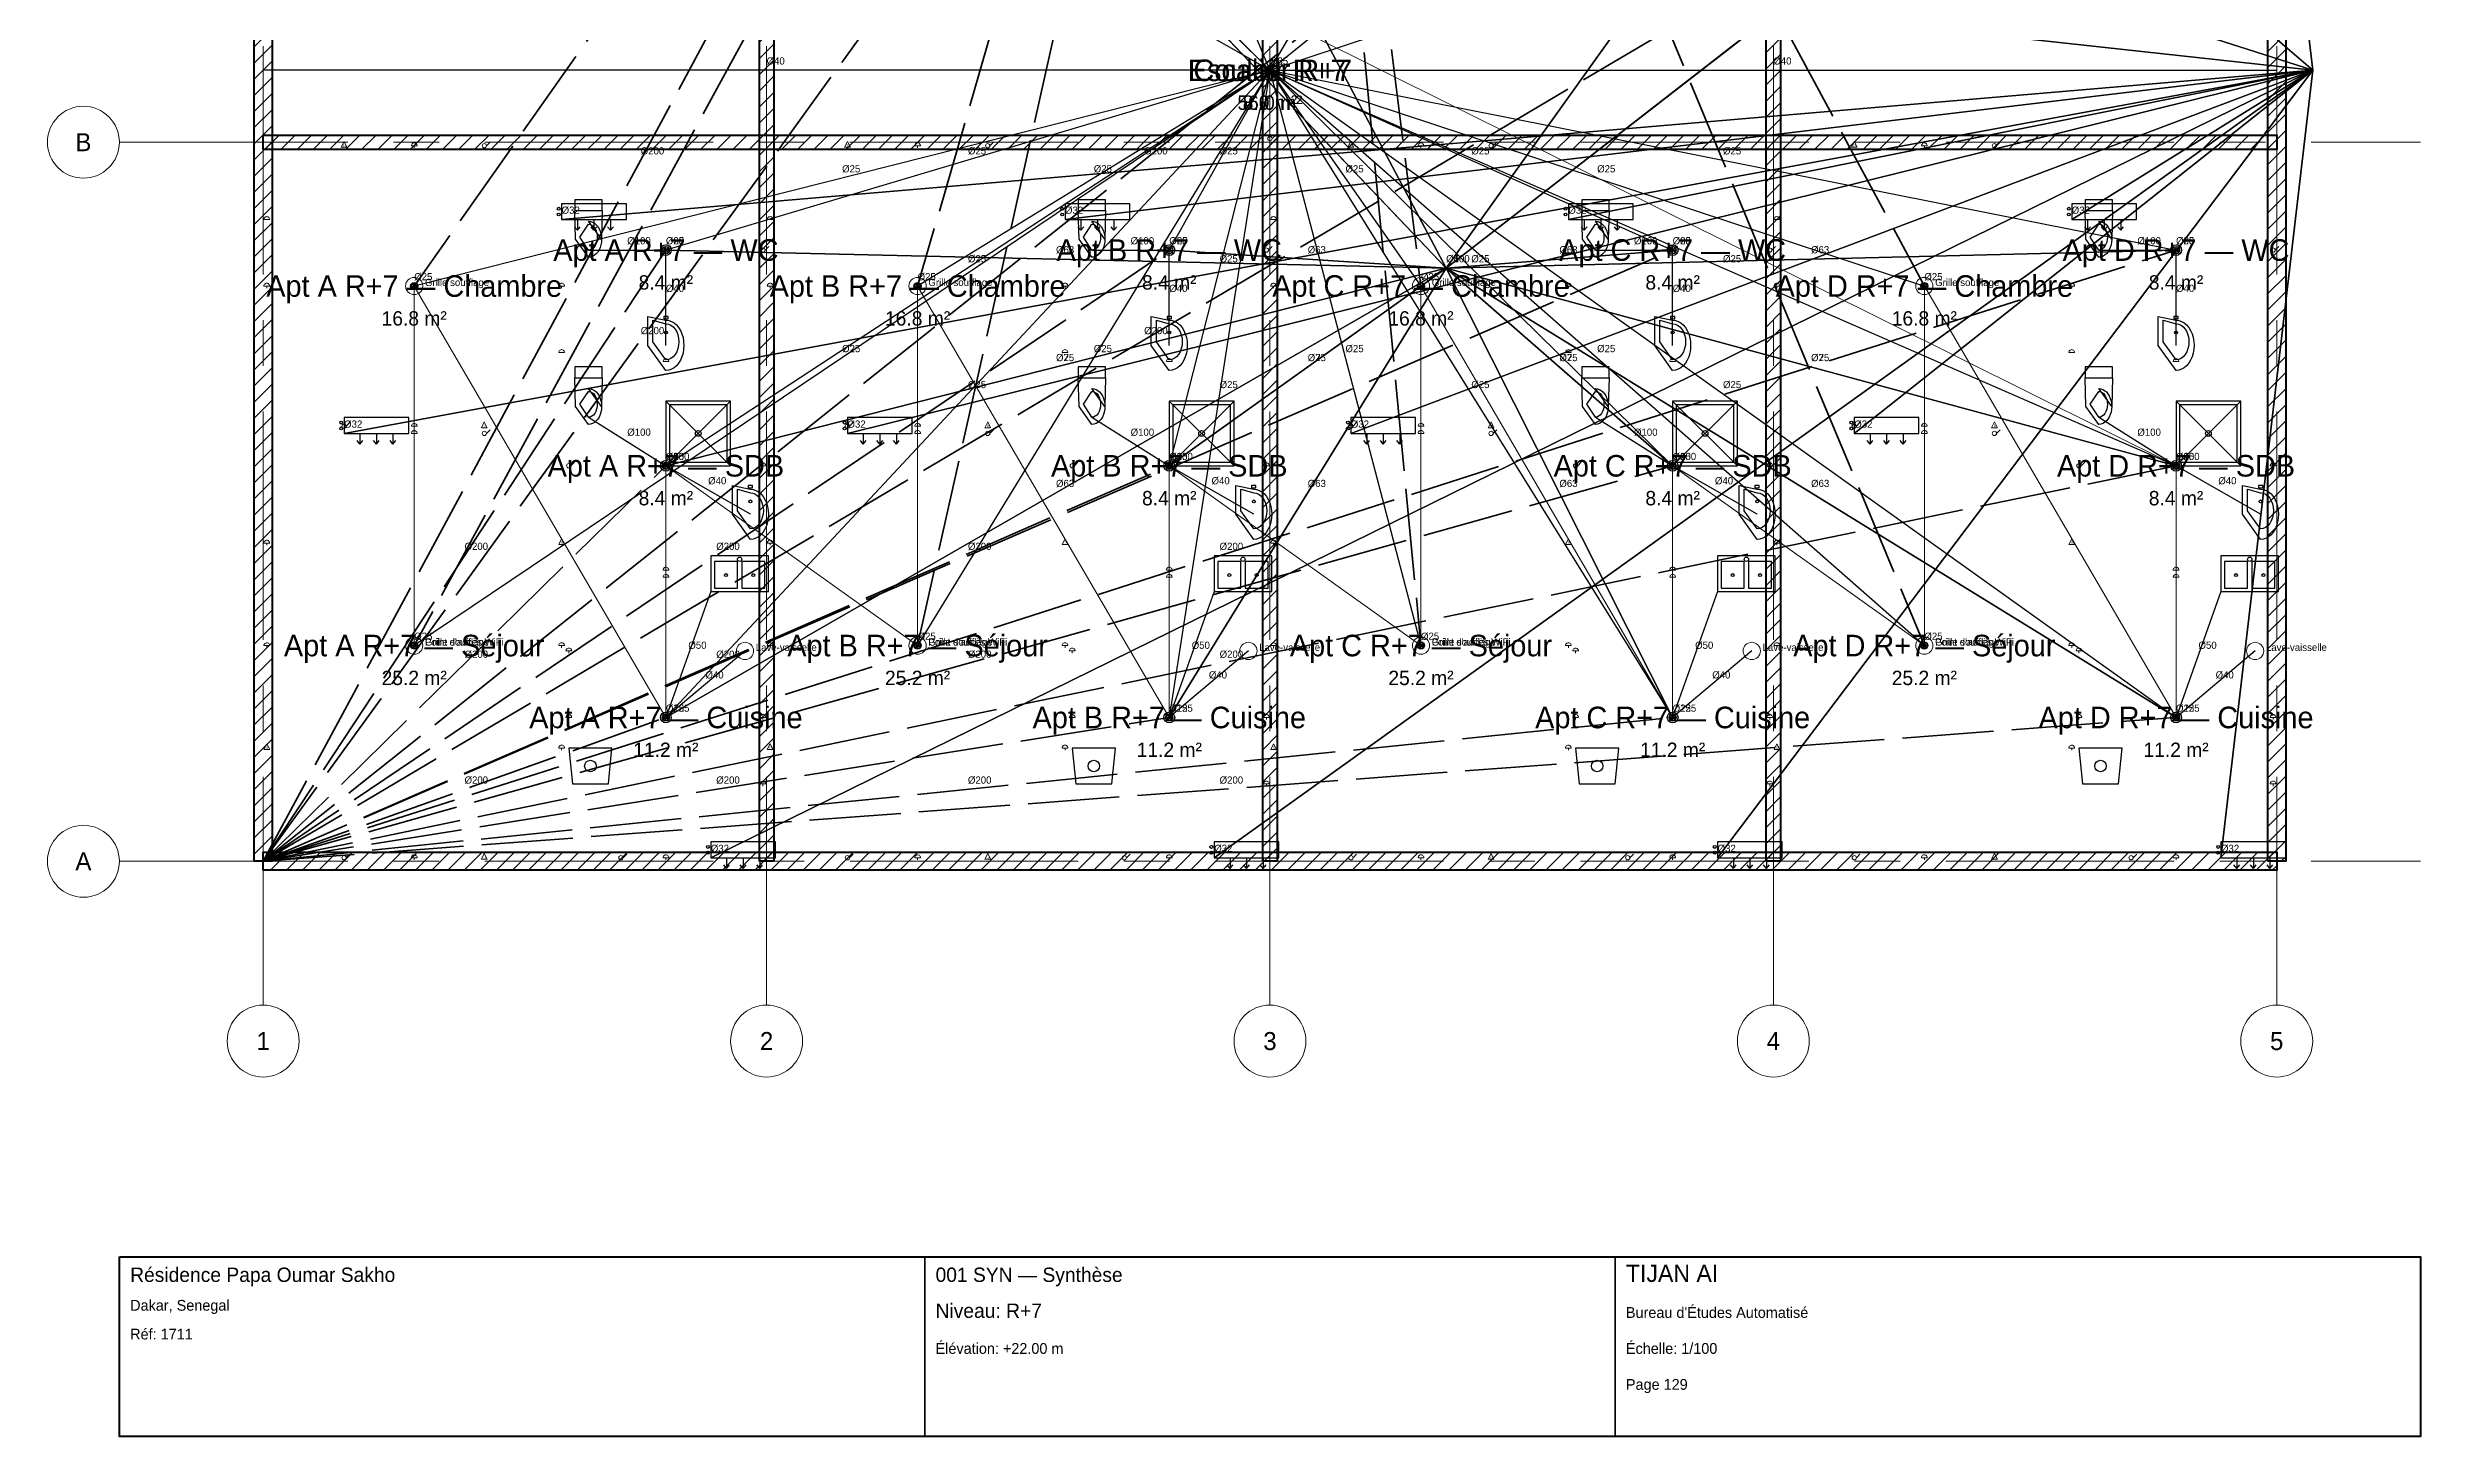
# Model space of a CAD drawing. Header units: metres. Extents: x -3 to 30, y -8 to 52.
# Drawn here: x -3 to 30, y -8 to 11.32 of the extents above; entities that cross this region are included whole.
import ezdxf
from ezdxf.enums import TextEntityAlignment as Align

# ---------------------------------------------------------------- set-up
doc = ezdxf.new("R2010")
doc.units = ezdxf.units.M
doc.linetypes.add('CENTER', pattern=[5.08, 3.175, -0.635, 0.635, -0.635])
doc.linetypes.add('DASHED', pattern=[1.524, 1.27, -0.254])
for name, color, linetype, lineweight in [('A-HATCH', 8, 'Continuous', 0), ('A-TEXT', 7, 'Continuous', 0), ('A-WALL', 7, 'Continuous', 50), ('E-LCCR', 4, 'Continuous', 13), ('E-LITE', 6, 'Continuous', 13), ('E-POWR', 6, 'Continuous', 18), ('F-DETECT', 1, 'Continuous', 13), ('F-SPKL', 1, 'Continuous', 25), ('G-CART', 7, 'Continuous', 35), ('M-DUCT', 2, 'DASHED', 18), ('M-EQUIP', 2, 'Continuous', 25), ('P-FIXT', 5, 'Continuous', 25), ('P-PIPE-EC', 1, 'Continuous', 18), ('P-PIPE-EF', 5, 'Continuous', 18), ('P-PIPE-EU', 3, 'Continuous', 18), ('S-GRID', 8, 'CENTER', 9)]:
    doc.layers.add(name, color=color, linetype=linetype, lineweight=lineweight)

# ---------------------------------------------------------------- blocks, each defined once
blk = doc.blocks.new('TJ_INTER')
at = {"layer": 'E-POWR'}
blk.add_line((0.03, 0), (0.08, 0.05), dxfattribs=at)
blk.add_circle((0, 0), 0.03, dxfattribs=at)
blk = doc.blocks.new('TJ_LUMINAIRE')
at = {"layer": 'E-LITE'}
for p, q in [((-0.035, -0.035), (0.035, 0.035)), ((-0.035, 0.035), (0.035, -0.035))]:
    blk.add_line(p, q, dxfattribs=at)
blk.add_circle((0, 0), 0.05, dxfattribs=at)
blk = doc.blocks.new('TJ_DF')
at = {"layer": 'F-DETECT'}
blk.add_circle((0, 0), 0.04, dxfattribs=at)
blk.add_text('DF', height=0.03, dxfattribs=at).set_placement((-0.02, -0.015))
blk = doc.blocks.new('TJ_SPK')
at = {"layer": 'F-SPKL'}
for p, q in [((-0.05, 0), (0.05, 0)), ((0, -0.05), (0, 0.05))]:
    blk.add_line(p, q, dxfattribs=at)
blk.add_circle((0, 0), 0.05, dxfattribs=at)
blk = doc.blocks.new('TJ_PRISE')
at = {"layer": 'E-POWR'}
for p, q in [((-0.04, 0), (0.04, 0)), ((0, 0), (0, -0.03))]:
    blk.add_line(p, q, dxfattribs=at)
blk.add_lwpolyline([(0.04, 0), (0.039, 0.01), (0.035, 0.02), (0.028, 0.028), (0.02, 0.035), (0.01, 0.039), (0, 0.04), (-0.01, 0.039), (-0.02, 0.035), (-0.028, 0.028), (-0.035, 0.02), (-0.039, 0.01), (-0.04, 0)], dxfattribs=at)
blk = doc.blocks.new('TJ_RJ45')
at = {"layer": 'E-LCCR'}
blk.add_lwpolyline([(0, 0.06), (-0.04, -0.02), (0.04, -0.02)], close=True, dxfattribs=at)
blk.add_text('D', height=0.03, dxfattribs=at).set_placement((-0.01, -0.01))
blk = doc.blocks.new('TJ_TV')
at = {"layer": 'E-LCCR'}
blk.add_lwpolyline([(0, 0.06), (-0.04, -0.02), (0.04, -0.02)], close=True, dxfattribs=at)
blk.add_text('TV', height=0.025, dxfattribs=at).set_placement((-0.015, -0.01))
blk = doc.blocks.new('TJ_SPLIT')
at = {"layer": 'M-EQUIP'}
for p, q in [((0.22, 0), (0.22, -0.15)), ((0.45, 0), (0.45, -0.15)), ((0.68, 0), (0.68, -0.15)), ((0.22, -0.15), (0.18, -0.1)), ((0.22, -0.15), (0.26, -0.1)), ((0.45, -0.15), (0.41, -0.1)), ((0.45, -0.15), (0.49, -0.1)), ((0.68, -0.15), (0.64, -0.1)), ((0.68, -0.15), (0.72, -0.1))]:
    blk.add_line(p, q, dxfattribs=at)
blk.add_lwpolyline([(0, 0), (0.9, 0), (0.9, 0.22), (0, 0.22)], close=True, dxfattribs=at)
for centre in [(-0.04, 0.15), (-0.04, 0.07)]:
    blk.add_circle(centre, 0.02, dxfattribs=at)
blk = doc.blocks.new('TJ_APPLIQUE')
at = {"layer": 'E-LITE'}
blk.add_line((-0.04, 0), (0.04, 0), dxfattribs=at)
blk.add_lwpolyline([(0.04, 0), (0.039, 0.01), (0.035, 0.02), (0.028, 0.028), (0.02, 0.035), (0.01, 0.039), (0, 0.04), (-0.01, 0.039), (-0.02, 0.035), (-0.028, 0.028), (-0.035, 0.02), (-0.039, 0.01), (-0.04, 0)], dxfattribs=at)
blk = doc.blocks.new('TJ_EVIER')
at = {"layer": 'P-FIXT'}
for points in [[(0, 0), (0.8, 0), (0.8, 0.5), (0, 0.5)], [(0.05, 0.05), (0.37, 0.05), (0.37, 0.42), (0.05, 0.42)], [(0.43, 0.05), (0.75, 0.05), (0.75, 0.42), (0.43, 0.42)]]:
    blk.add_lwpolyline(points, close=True, dxfattribs=at)
for centre, radius in [((0.4, 0.45), 0.03), ((0.21, 0.23), 0.02), ((0.59, 0.23), 0.02)]:
    blk.add_circle(centre, radius, dxfattribs=at)
blk = doc.blocks.new('TJ_HOTTE')
at = {"layer": 'M-EQUIP'}
blk.add_lwpolyline([(0.05, 0), (0.55, 0), (0.6, 0.5), (0, 0.5)], close=True, dxfattribs=at)
blk.add_circle((0.3, 0.25), 0.08, dxfattribs=at)
blk = doc.blocks.new('TJ_VMC')
at = {"layer": 'M-EQUIP'}
for p, q in [((-0.05, -0.05), (0.05, 0.05)), ((-0.05, 0.05), (0.05, -0.05))]:
    blk.add_line(p, q, dxfattribs=at)
blk.add_circle((0, 0), 0.075, dxfattribs=at)
blk = doc.blocks.new('TJ_DC')
at = {"layer": 'F-DETECT'}
blk.add_circle((0, 0), 0.04, dxfattribs=at)
blk.add_text('DC', height=0.03, dxfattribs=at).set_placement((-0.02, -0.015))
blk = doc.blocks.new('TJ_LAVABO')
at = {"layer": 'P-FIXT'}
for points in [[(-0.25, 0.4), (0, 0.35), (0.039, 0.346), (0.077, 0.333), (0.113, 0.312), (0.147, 0.283), (0.177, 0.247), (0.202, 0.206), (0.223, 0.159), (0.238, 0.108), (0.247, 0.055), (0.25, 0), (0.247, -0.055), (0.238, -0.108), (0.223, -0.159), (0.202, -0.206), (0.177, -0.247), (0.147, -0.283), (0.113, -0.312), (0.077, -0.333), (0.039, -0.346), (0, -0.35), (-0.25, 0), (-0.25, 0.4)], [(-0.18, 0.35), (0, 0.3), (0.035, 0.295), (0.069, 0.281), (0.1, 0.258), (0.127, 0.227), (0.15, 0.189), (0.166, 0.146), (0.177, 0.099), (0.18, 0.05), (0.177, 0.001), (0.166, -0.046), (0.15, -0.089), (0.127, -0.127), (0.1, -0.158), (0.069, -0.181), (0.035, -0.195), (0, -0.2), (-0.18, 0.05), (-0.18, 0.35)], [(-0.03, 0.37), (0.03, 0.37), (0.03, 0.4), (-0.03, 0.4)]]:
    blk.add_lwpolyline(points, close=True, dxfattribs=at)
blk.add_circle((0, 0.18), 0.02, dxfattribs=at)
blk = doc.blocks.new('TJ_DOUCHE')
at = {"layer": 'P-FIXT'}
for p, q in [((0, 0), (0.9, 0.9)), ((0.9, 0), (0, 0.9))]:
    blk.add_line(p, q, dxfattribs=at)
for points in [[(0, 0), (0.9, 0), (0.9, 0.9), (0, 0.9)], [(0.05, 0.05), (0.85, 0.05), (0.85, 0.85), (0.05, 0.85)]]:
    blk.add_lwpolyline(points, close=True, dxfattribs=at)
blk.add_circle((0.45, 0.45), 0.04, dxfattribs=at)
blk = doc.blocks.new('TJ_WC')
at = {"layer": 'P-FIXT'}
for points in [[(-0.19, 0.55), (0.19, 0.55), (0.19, 0.7), (-0.19, 0.7)], [(0, 0.4), (0.028, 0.397), (0.056, 0.388), (0.082, 0.373), (0.106, 0.352), (0.127, 0.327), (0.146, 0.297), (0.16, 0.263), (0.171, 0.227), (0.178, 0.189), (0.18, 0.15), (0.178, 0.111), (0.171, 0.073), (0.16, 0.037), (0.146, 0.003), (0.127, -0.027), (0.106, -0.052), (0.082, -0.073), (0.056, -0.088), (0.028, -0.097), (0, -0.1), (-0.18, 0.15), (-0.19, 0.55), (0.19, 0.55), (0.18, 0.15)], [(0, 0.36), (0.023, 0.357), (0.046, 0.346), (0.067, 0.33), (0.085, 0.307), (0.1, 0.28), (0.111, 0.249), (0.118, 0.215), (0.12, 0.18), (0.118, 0.145), (0.111, 0.111), (0.1, 0.08), (0.085, 0.053), (0.067, 0.03), (0.046, 0.014), (0.023, 0.003), (0, 0), (-0.12, 0.18)]]:
    blk.add_lwpolyline(points, close=True, dxfattribs=at)

msp = doc.modelspace()

# ---------------------------------------------------------------- hatches: boundary and pattern name
at = {"layer": 'A-HATCH'}
h = msp.add_hatch(dxfattribs=at)
h.set_pattern_fill('ANSI31', scale=0.05)
h.paths.add_polyline_path([(20.9, 0), (20.9, 50), (21.1, 50), (21.1, 0), (20.9, 0)])
h = msp.add_hatch(dxfattribs=at)
h.set_pattern_fill('ANSI31', scale=0.05)
h.paths.add_polyline_path([(27.875, 0), (27.875, 50), (28.125, 50), (28.125, 0), (27.875, 0)])
h = msp.add_hatch(dxfattribs=at)
h.set_pattern_fill('ANSI31', scale=0.05)
h.paths.add_polyline_path([(13.9, 0), (13.9, 46.5), (14.1, 46.5), (14.1, 0), (13.9, 0)])
h = msp.add_hatch(dxfattribs=at)
h.set_pattern_fill('ANSI31', scale=0.05)
h.paths.add_polyline_path([(6.9, 0), (6.9, 34.25), (7.1, 34.25), (7.1, 0), (6.9, 0)])
h = msp.add_hatch(dxfattribs=at)
h.set_pattern_fill('ANSI31', scale=0.05)
h.paths.add_polyline_path([(0.125, 22), (0.125, 0), (-0.125, 0), (-0.125, 22), (0.125, 22)])
h = msp.add_hatch(dxfattribs=at)
h.set_pattern_fill('ANSI31', scale=0.05)
h.paths.add_polyline_path([(0, 10.1), (28, 10.1), (28, 9.9), (0, 9.9), (0, 10.1)])
h = msp.add_hatch(dxfattribs=at)
h.set_pattern_fill('ANSI31', scale=0.05)
h.paths.add_polyline_path([(0, 0.125), (28, 0.125), (28, -0.125), (0, -0.125), (0, 0.125)])

# ---------------------------------------------------------------- linework, layer by layer
at = {"layer": 'A-TEXT'}
for centre in [(2.1, 8), (9.1, 8), (16.1, 8), (23.1, 8), (2.1, 3), (2.1, 3), (6.7, 2.925), (9.1, 3), (9.1, 3), (13.7, 2.925), (16.1, 3), (16.1, 3), (20.7, 2.925), (23.1, 3), (23.1, 3), (27.7, 2.925)]:
    msp.add_circle(centre, 0.12, dxfattribs=at)
at = {"layer": 'A-WALL'}
for points in [[(20.9, 0), (20.9, 50), (21.1, 50), (21.1, 0)], [(27.875, 0), (27.875, 50), (28.125, 50), (28.125, 0)], [(13.9, 0), (13.9, 46.5), (14.1, 46.5), (14.1, 0)], [(6.9, 0), (6.9, 34.25), (7.1, 34.25), (7.1, 0)], [(0.125, 22), (0.125, 0), (-0.125, 0), (-0.125, 22)], [(0, 10.1), (28, 10.1), (28, 9.9), (0, 9.9)], [(0, 0.125), (28, 0.125), (28, -0.125), (0, -0.125)]]:
    msp.add_lwpolyline(points, close=True, dxfattribs=at)
at = {"layer": 'E-LCCR', "color": 4, "lineweight": 13}
for q in [(10.5, 19.5), (24.5, 19.5), (3.5, 17), (17.5, 17), (10.5, 14.5), (24.5, 14.5), (2.1, 3), (2.1, 8), (5.6, 2), (5.6, 5.5), (9.1, 3), (9.1, 8), (12.6, 2), (12.6, 5.5), (14, 11), (16.1, 3), (16.1, 8), (19.6, 2), (19.6, 5.5), (23.1, 3), (23.1, 8), (26.6, 2), (26.6, 5.5)]:
    msp.add_line((14, 11), q, dxfattribs=at)
at = {"layer": 'E-POWR', "color": 6, "lineweight": 18}
for q in [(10.5, 19.5), (24.5, 19.5), (3.5, 17), (17.5, 17), (10.5, 14.5), (24.5, 14.5), (2.1, 3), (2.1, 8), (5.6, 2), (5.6, 5.5), (5.6, 8.5), (9.1, 3), (9.1, 8), (12.6, 2), (12.6, 5.5), (12.6, 8.5), (14, 11), (16.1, 3), (16.1, 8), (19.6, 2), (19.6, 5.5), (19.6, 8.5), (23.1, 3), (23.1, 8), (26.6, 2), (26.6, 5.5), (26.6, 8.5)]:
    msp.add_line((14, 11), q, dxfattribs=at)
at = {"layer": 'F-DETECT', "color": 1, "lineweight": 13}
for p, q in [((26.6, 5.5), (3.5, 17)), ((14, 11), (2.1, 3)), ((14, 11), (14, 11)), ((2.1, 3), (2.1, 8)), ((2.1, 8), (5.6, 2)), ((9.1, 3), (9.1, 8)), ((9.1, 8), (12.6, 2)), ((16.1, 3), (16.1, 8)), ((16.1, 8), (19.6, 2)), ((23.1, 3), (23.1, 8)), ((23.1, 8), (26.6, 2)), ((5.6, 2), (5.6, 5.5)), ((5.6, 5.5), (9.1, 3)), ((12.6, 2), (12.6, 5.5)), ((12.6, 5.5), (16.1, 3)), ((19.6, 2), (19.6, 5.5)), ((19.6, 5.5), (23.1, 3)), ((26.6, 2), (26.6, 5.5))]:
    msp.add_line(p, q, dxfattribs=at)
at = {"layer": 'F-SPKL', "color": 1, "lineweight": 25}
for p, q in [((14, 11), (10.5, 19.5)), ((14, 11), (24.5, 19.5)), ((14, 11), (3.5, 17)), ((14, 11), (17.5, 17)), ((14, 11), (10.5, 14.5)), ((14, 11), (24.5, 14.5)), ((14, 11), (0, 11)), ((14, 11), (2.1, 3)), ((14, 11), (2.1, 8)), ((14, 11), (5.6, 2)), ((14, 11), (5.6, 5.5)), ((14, 11), (5.6, 8.5)), ((14, 11), (9.1, 3)), ((14, 11), (9.1, 8)), ((14, 11), (12.6, 2)), ((14, 11), (12.6, 5.5)), ((14, 11), (12.6, 8.5)), ((14, 11), (14, 11)), ((14, 11), (28, 11)), ((14, 11), (14, 11)), ((14, 11), (14, 11)), ((14, 11), (16.1, 3)), ((14, 11), (16.1, 8)), ((14, 11), (19.6, 2)), ((14, 11), (19.6, 5.5)), ((14, 11), (19.6, 8.5)), ((14, 11), (23.1, 3)), ((14, 11), (23.1, 8)), ((14, 11), (26.6, 2)), ((14, 11), (26.6, 5.5)), ((14, 11), (26.6, 8.5)), ((5.6, 8.5), (5.6, 8.5)), ((12.6, 8.5), (12.6, 8.5)), ((19.6, 8.5), (19.6, 8.5)), ((26.6, 8.5), (26.6, 8.5)), ((2.1, 8), (2.1, 8)), ((9.1, 8), (9.1, 8)), ((16.1, 8), (16.1, 8)), ((23.1, 8), (23.1, 8)), ((5.6, 5.5), (5.6, 5.5)), ((12.6, 5.5), (12.6, 5.5)), ((19.6, 5.5), (19.6, 5.5)), ((26.6, 5.5), (26.6, 5.5)), ((2.1, 3), (2.1, 3)), ((2.1, 3), (2.1, 3)), ((9.1, 3), (9.1, 3)), ((9.1, 3), (9.1, 3)), ((16.1, 3), (16.1, 3)), ((16.1, 3), (16.1, 3)), ((23.1, 3), (23.1, 3)), ((23.1, 3), (23.1, 3)), ((5.6, 2), (5.6, 2)), ((12.6, 2), (12.6, 2)), ((19.6, 2), (19.6, 2)), ((26.6, 2), (26.6, 2))]:
    msp.add_line(p, q, dxfattribs=at)
at = {"layer": 'G-CART'}
for p, q in [((9.2, -5.5), (9.2, -8)), ((18.8, -5.5), (18.8, -8))]:
    msp.add_line(p, q, dxfattribs=at)
at = {"layer": 'G-CART', "lineweight": 50}
msp.add_lwpolyline([(-2, -5.5), (30, -5.5), (30, -8), (-2, -8)], close=True, dxfattribs=at)
at = {"layer": 'M-DUCT', "color": 30, "lineweight": 35}
for q in [(2.1, 3), (2.1, 8), (9.1, 3), (9.1, 8), (16.1, 3), (16.1, 8), (23.1, 3), (23.1, 8)]:
    msp.add_line((14, 24.9), q, dxfattribs=at)
at = {"layer": 'M-DUCT', "color": 140, "lineweight": 35}
for p, q in [((0, 0), (10.5, 19.5)), ((0, 0), (24.5, 19.5)), ((0, 0), (10.5, 14.5)), ((0, 0), (24.5, 14.5)), ((0, 0), (5.6, 8.5)), ((0, 0), (12.6, 8.5)), ((0, 0), (19.6, 8.5)), ((0, 0), (26.6, 8.5)), ((5.6, 8.5), (5.6, 8.5)), ((12.6, 8.5), (12.6, 8.5)), ((19.6, 8.5), (19.6, 8.5)), ((26.6, 8.5), (26.6, 8.5)), ((0, 0), (5.6, 5.5)), ((0, 0), (12.6, 5.5)), ((0, 0), (19.6, 5.5)), ((0, 0), (26.6, 5.5)), ((5.6, 5.5), (5.6, 5.5)), ((12.6, 5.5), (12.6, 5.5)), ((19.6, 5.5), (19.6, 5.5)), ((26.6, 5.5), (26.6, 5.5)), ((0, 0), (5.6, 2)), ((0, 0), (12.6, 2)), ((0, 0), (19.6, 2)), ((0, 0), (26.6, 2)), ((5.6, 2), (5.6, 2)), ((12.6, 2), (12.6, 2)), ((19.6, 2), (19.6, 2)), ((26.6, 2), (26.6, 2))]:
    msp.add_line(p, q, dxfattribs=at)
at = {"layer": 'M-EQUIP', "color": 2, "lineweight": 25}
for p, q in [((28.5, 11), (15.825, 21.95)), ((15.825, 21.95), (28.5, 11)), ((28.5, 11), (13.95, 15.675)), ((13.95, 15.675), (28.5, 11)), ((28.5, 11), (27.95, 15.675)), ((27.95, 15.675), (28.5, 11)), ((28.5, 11), (6.95, 13.3625)), ((6.95, 13.3625), (28.5, 11)), ((28.5, 11), (1.125, 5.95)), ((1.125, 5.95), (28.5, 11)), ((28.5, 11), (4.15, 8.925)), ((4.15, 8.925), (28.5, 11)), ((28.5, 11), (6.225, 0.05)), ((6.225, 0.05), (28.5, 11)), ((28.5, 11), (8.125, 5.95)), ((8.125, 5.95), (28.5, 11)), ((28.5, 11), (11.15, 8.925)), ((11.15, 8.925), (28.5, 11)), ((28.5, 11), (13.225, 0.05)), ((13.225, 0.05), (28.5, 11)), ((28.5, 11), (15.125, 5.95)), ((15.125, 5.95), (28.5, 11)), ((28.5, 11), (18.15, 8.925)), ((18.15, 8.925), (28.5, 11)), ((28.5, 11), (20.225, 0.05)), ((20.225, 0.05), (28.5, 11)), ((28.5, 11), (22.125, 5.95)), ((22.125, 5.95), (28.5, 11)), ((28.5, 11), (25.15, 8.925)), ((25.15, 8.925), (28.5, 11)), ((28.5, 11), (27.225, 0.05)), ((27.225, 0.05), (28.5, 11))]:
    msp.add_line(p, q, dxfattribs=at)
at = {"layer": 'M-EQUIP', "color": 4, "lineweight": 25}
for p, q in [((4.15, 8.925), (4.15, 8.925)), ((11.15, 8.925), (11.15, 8.925)), ((18.15, 8.925), (18.15, 8.925)), ((25.15, 8.925), (25.15, 8.925)), ((1.125, 5.95), (1.125, 5.95)), ((8.125, 5.95), (8.125, 5.95)), ((15.125, 5.95), (15.125, 5.95)), ((22.125, 5.95), (22.125, 5.95)), ((6.225, 0.05), (6.225, 0.05)), ((13.225, 0.05), (13.225, 0.05)), ((20.225, 0.05), (20.225, 0.05)), ((27.225, 0.05), (27.225, 0.05))]:
    msp.add_line(p, q, dxfattribs=at)
at = {"layer": 'P-PIPE-EC', "color": 1, "lineweight": 25}
for p, q in [((16.45, 8.25), (10.5, 19.5)), ((16.45, 8.25), (24.5, 19.5)), ((16.45, 8.25), (10.5, 14.5)), ((16.45, 8.25), (24.5, 14.5)), ((16.45, 8.25), (5.6, 8.5)), ((16.45, 8.25), (5.6, 2)), ((16.45, 8.25), (5.6, 5.5)), ((16.45, 8.25), (12.6, 8.5)), ((16.45, 8.25), (12.6, 2)), ((16.45, 8.25), (12.6, 5.5)), ((16.45, 8.25), (19.6, 8.5)), ((16.45, 8.25), (26.6, 8.5)), ((16.45, 8.25), (16.45, 8.25)), ((16.45, 8.25), (19.6, 2)), ((16.45, 8.25), (19.6, 5.5)), ((16.45, 8.25), (26.6, 2)), ((16.45, 8.25), (26.6, 5.5)), ((5.6, 7.175), (5.6, 7.175)), ((12.6, 7.175), (12.6, 7.175)), ((19.6, 7.175), (19.6, 7.175)), ((26.6, 7.175), (26.6, 7.175)), ((5.6, 5.5), (5.6, 5.5)), ((12.6, 5.5), (12.6, 5.5)), ((19.6, 5.5), (19.6, 5.5)), ((26.6, 5.5), (26.6, 5.5)), ((6.775, 4.825), (6.775, 4.825)), ((13.775, 4.825), (13.775, 4.825)), ((20.775, 4.825), (20.775, 4.825)), ((27.775, 4.825), (27.775, 4.825)), ((6.225, 3.75), (6.225, 3.75)), ((13.225, 3.75), (13.225, 3.75)), ((20.225, 3.75), (20.225, 3.75)), ((27.225, 3.75), (27.225, 3.75))]:
    msp.add_line(p, q, dxfattribs=at)
at = {"layer": 'P-PIPE-EF', "color": 5, "lineweight": 25}
for p, q in [((16.45, 8.25), (10.5, 19.5)), ((16.45, 8.25), (24.5, 19.5)), ((16.45, 8.25), (10.5, 14.5)), ((16.45, 8.25), (24.5, 14.5)), ((4.525, 8.5), (4.525, 8.5)), ((16.45, 8.25), (5.6, 8.5)), ((16.45, 8.25), (5.6, 2)), ((16.45, 8.25), (5.6, 5.5)), ((11.525, 8.5), (11.525, 8.5)), ((16.45, 8.25), (12.6, 8.5)), ((16.45, 8.25), (12.6, 2)), ((16.45, 8.25), (12.6, 5.5)), ((16.45, 8.25), (19.6, 8.5)), ((16.45, 8.25), (26.6, 8.5)), ((16.45, 8.25), (16.45, 8.25)), ((16.45, 8.25), (19.6, 2)), ((16.45, 8.25), (19.6, 5.5)), ((16.45, 8.25), (26.6, 2)), ((16.45, 8.25), (26.6, 5.5)), ((18.525, 8.5), (18.525, 8.5)), ((25.525, 8.5), (25.525, 8.5)), ((5.6, 7.175), (5.6, 7.175)), ((12.6, 7.175), (12.6, 7.175)), ((19.6, 7.175), (19.6, 7.175)), ((26.6, 7.175), (26.6, 7.175)), ((4.525, 6.175), (4.525, 6.175)), ((11.525, 6.175), (11.525, 6.175)), ((18.525, 6.175), (18.525, 6.175)), ((25.525, 6.175), (25.525, 6.175)), ((5.6, 5.5), (5.6, 5.5)), ((12.6, 5.5), (12.6, 5.5)), ((19.6, 5.5), (19.6, 5.5)), ((26.6, 5.5), (26.6, 5.5)), ((6.775, 4.825), (6.775, 4.825)), ((13.775, 4.825), (13.775, 4.825)), ((20.775, 4.825), (20.775, 4.825)), ((27.775, 4.825), (27.775, 4.825)), ((6.225, 3.75), (6.225, 3.75)), ((13.225, 3.75), (13.225, 3.75)), ((20.225, 3.75), (20.225, 3.75)), ((27.225, 3.75), (27.225, 3.75)), ((6.7, 2.925), (6.7, 2.925)), ((13.7, 2.925), (13.7, 2.925)), ((20.7, 2.925), (20.7, 2.925)), ((27.7, 2.925), (27.7, 2.925))]:
    msp.add_line(p, q, dxfattribs=at)
at = {"layer": 'P-PIPE-EU', "color": 3, "lineweight": 25}
for p, q in [((10.5, 19.5), (16.45, 8.25)), ((24.5, 19.5), (16.45, 8.25)), ((10.5, 14.5), (16.45, 8.25)), ((24.5, 14.5), (16.45, 8.25)), ((4.525, 8.5), (5.6, 8.5)), ((5.6, 8.5), (16.45, 8.25)), ((5.6, 7.175), (5.6, 8.5)), ((5.6, 2), (16.45, 8.25)), ((5.6, 5.5), (16.45, 8.25)), ((11.525, 8.5), (12.6, 8.5)), ((12.6, 8.5), (16.45, 8.25)), ((12.6, 7.175), (12.6, 8.5)), ((12.6, 2), (16.45, 8.25)), ((12.6, 5.5), (16.45, 8.25)), ((19.6, 8.5), (16.45, 8.25)), ((26.6, 8.5), (16.45, 8.25)), ((16.45, 8.25), (16.45, 8.25)), ((19.6, 2), (16.45, 8.25)), ((19.6, 5.5), (16.45, 8.25)), ((26.6, 2), (16.45, 8.25)), ((26.6, 5.5), (16.45, 8.25)), ((18.525, 8.5), (19.6, 8.5)), ((19.6, 7.175), (19.6, 8.5)), ((25.525, 8.5), (26.6, 8.5)), ((26.6, 7.175), (26.6, 8.5)), ((4.525, 6.175), (5.6, 5.5)), ((11.525, 6.175), (12.6, 5.5)), ((18.525, 6.175), (19.6, 5.5)), ((25.525, 6.175), (26.6, 5.5)), ((6.775, 4.825), (5.6, 5.5)), ((5.6, 5.5), (5.6, 5.5)), ((13.775, 4.825), (12.6, 5.5)), ((12.6, 5.5), (12.6, 5.5)), ((20.775, 4.825), (19.6, 5.5)), ((19.6, 5.5), (19.6, 5.5)), ((27.775, 4.825), (26.6, 5.5)), ((26.6, 5.5), (26.6, 5.5)), ((6.225, 3.75), (5.6, 2)), ((13.225, 3.75), (12.6, 2)), ((20.225, 3.75), (19.6, 2)), ((27.225, 3.75), (26.6, 2)), ((6.7, 2.925), (5.6, 2)), ((13.7, 2.925), (12.6, 2)), ((20.7, 2.925), (19.6, 2)), ((27.7, 2.925), (26.6, 2))]:
    msp.add_line(p, q, dxfattribs=at)
at = {"layer": 'S-GRID', "linetype": 'CENTER'}
for p, q in [((0, -2), (0, 52)), ((7, -2), (7, 52)), ((14, -2), (14, 52)), ((21, -2), (21, 52)), ((28, -2), (28, 52)), ((-2, 10), (30, 10)), ((-2, 0), (30, 0))]:
    msp.add_line(p, q, dxfattribs=at)
at = {"layer": 'S-GRID'}
for centre in [(-2.5, 10), (-2.5, 0), (0, -2.5), (7, -2.5), (14, -2.5), (21, -2.5), (28, -2.5)]:
    msp.add_circle(centre, 0.5, dxfattribs=at)

# ---------------------------------------------------------------- block references
at = {"layer": 'E-LCCR'}
for name, p in [('TJ_TV', (1.125, 9.95)), ('TJ_TV', (8.125, 9.95)), ('TJ_TV', (15.125, 9.95)), ('TJ_TV', (22.125, 9.95)), ('TJ_RJ45', (3.075, 6.05)), ('TJ_RJ45', (10.075, 6.05)), ('TJ_RJ45', (17.075, 6.05)), ('TJ_RJ45', (24.075, 6.05)), ('TJ_RJ45', (4.15, 4.425)), ('TJ_RJ45', (11.15, 4.425)), ('TJ_RJ45', (18.15, 4.425)), ('TJ_RJ45', (25.15, 4.425)), ('TJ_RJ45', (0.05, 1.575)), ('TJ_RJ45', (7.05, 1.575)), ('TJ_RJ45', (14.05, 1.575)), ('TJ_RJ45', (21.05, 1.575)), ('TJ_TV', (3.075, 0.05)), ('TJ_TV', (10.075, 0.05)), ('TJ_TV', (17.075, 0.05)), ('TJ_TV', (24.075, 0.05))]:
    msp.add_blockref(name, p, dxfattribs=at)
at = {"layer": 'E-LITE'}
for name, p in [('TJ_LUMINAIRE', (14, 11)), ('TJ_APPLIQUE', (0.05, 8.925)), ('TJ_APPLIQUE', (7.05, 8.925)), ('TJ_APPLIQUE', (14.05, 8.925)), ('TJ_APPLIQUE', (21.05, 8.925)), ('TJ_LUMINAIRE', (5.6, 8.5)), ('TJ_LUMINAIRE', (12.6, 8.5)), ('TJ_LUMINAIRE', (19.6, 8.5)), ('TJ_LUMINAIRE', (26.6, 8.5)), ('TJ_LUMINAIRE', (2.1, 8)), ('TJ_LUMINAIRE', (9.1, 8)), ('TJ_LUMINAIRE', (16.1, 8)), ('TJ_LUMINAIRE', (23.1, 8)), ('TJ_APPLIQUE', (4.15, 7.075)), ('TJ_APPLIQUE', (5.6, 6.95)), ('TJ_APPLIQUE', (11.15, 7.075)), ('TJ_APPLIQUE', (12.6, 6.95)), ('TJ_APPLIQUE', (18.15, 7.075)), ('TJ_APPLIQUE', (19.6, 6.95)), ('TJ_APPLIQUE', (25.15, 7.075)), ('TJ_APPLIQUE', (26.6, 6.95)), ('TJ_LUMINAIRE', (5.6, 5.5)), ('TJ_LUMINAIRE', (12.6, 5.5)), ('TJ_LUMINAIRE', (19.6, 5.5)), ('TJ_LUMINAIRE', (26.6, 5.5)), ('TJ_APPLIQUE', (5.6, 4.05)), ('TJ_APPLIQUE', (12.6, 4.05)), ('TJ_APPLIQUE', (19.6, 4.05)), ('TJ_APPLIQUE', (26.6, 4.05)), ('TJ_LUMINAIRE', (2.1, 3)), ('TJ_LUMINAIRE', (2.1, 3)), ('TJ_LUMINAIRE', (9.1, 3)), ('TJ_LUMINAIRE', (9.1, 3)), ('TJ_LUMINAIRE', (16.1, 3)), ('TJ_LUMINAIRE', (16.1, 3)), ('TJ_LUMINAIRE', (23.1, 3)), ('TJ_LUMINAIRE', (23.1, 3)), ('TJ_LUMINAIRE', (5.6, 2)), ('TJ_LUMINAIRE', (12.6, 2)), ('TJ_LUMINAIRE', (19.6, 2)), ('TJ_LUMINAIRE', (26.6, 2))]:
    msp.add_blockref(name, p, dxfattribs=at)
at = {"layer": 'E-POWR'}
for name, p in [('TJ_PRISE', (2.1, 9.95)), ('TJ_INTER', (3.075, 9.95)), ('TJ_PRISE', (9.1, 9.95)), ('TJ_INTER', (10.075, 9.95)), ('TJ_INTER', (14, 10.05)), ('TJ_PRISE', (16.1, 9.95)), ('TJ_INTER', (17.075, 9.95)), ('TJ_PRISE', (23.1, 9.95)), ('TJ_INTER', (24.075, 9.95)), ('TJ_INTER', (6.95, 8.5)), ('TJ_INTER', (13.95, 8.5)), ('TJ_INTER', (20.95, 8.5)), ('TJ_INTER', (27.95, 8.5)), ('TJ_PRISE', (0.05, 8)), ('TJ_PRISE', (4.15, 8)), ('TJ_PRISE', (7.05, 8)), ('TJ_PRISE', (11.15, 8)), ('TJ_PRISE', (14.05, 8)), ('TJ_PRISE', (18.15, 8)), ('TJ_PRISE', (21.05, 8)), ('TJ_PRISE', (25.15, 8)), ('TJ_INTER', (1.125, 6.05)), ('TJ_PRISE', (2.1, 6.05)), ('TJ_PRISE', (2.1, 5.95)), ('TJ_INTER', (3.075, 5.95)), ('TJ_INTER', (8.125, 6.05)), ('TJ_PRISE', (9.1, 6.05)), ('TJ_PRISE', (9.1, 5.95)), ('TJ_INTER', (10.075, 5.95)), ('TJ_INTER', (15.125, 6.05)), ('TJ_PRISE', (16.1, 6.05)), ('TJ_PRISE', (16.1, 5.95)), ('TJ_INTER', (17.075, 5.95)), ('TJ_INTER', (22.125, 6.05)), ('TJ_PRISE', (23.1, 6.05)), ('TJ_PRISE', (23.1, 5.95)), ('TJ_INTER', (24.075, 5.95)), ('TJ_INTER', (4.25, 5.5)), ('TJ_PRISE', (6.95, 5.5)), ('TJ_INTER', (11.25, 5.5)), ('TJ_PRISE', (13.95, 5.5)), ('TJ_INTER', (18.25, 5.5)), ('TJ_PRISE', (20.95, 5.5)), ('TJ_INTER', (25.25, 5.5)), ('TJ_PRISE', (27.95, 5.5)), ('TJ_PRISE', (0.05, 4.425)), ('TJ_PRISE', (7.05, 4.425)), ('TJ_PRISE', (14.05, 4.425)), ('TJ_PRISE', (21.05, 4.425)), ('TJ_PRISE', (5.6, 3.95)), ('TJ_PRISE', (12.6, 3.95)), ('TJ_PRISE', (19.6, 3.95)), ('TJ_PRISE', (26.6, 3.95)), ('TJ_PRISE', (0.05, 3)), ('TJ_PRISE', (4.15, 3)), ('TJ_PRISE', (7.05, 3)), ('TJ_PRISE', (11.15, 3)), ('TJ_PRISE', (14.05, 3)), ('TJ_PRISE', (18.15, 3)), ('TJ_PRISE', (21.05, 3)), ('TJ_PRISE', (25.15, 3)), ('TJ_PRISE', (4.25, 2.925)), ('TJ_PRISE', (11.25, 2.925)), ('TJ_PRISE', (18.25, 2.925)), ('TJ_PRISE', (25.25, 2.925)), ('TJ_PRISE', (4.25, 2)), ('TJ_PRISE', (6.95, 2)), ('TJ_PRISE', (11.25, 2)), ('TJ_PRISE', (13.95, 2)), ('TJ_PRISE', (18.25, 2)), ('TJ_PRISE', (20.95, 2)), ('TJ_PRISE', (25.25, 2)), ('TJ_PRISE', (27.95, 2)), ('TJ_PRISE', (4.15, 1.575)), ('TJ_PRISE', (11.15, 1.575)), ('TJ_PRISE', (18.15, 1.575)), ('TJ_PRISE', (25.15, 1.575)), ('TJ_PRISE', (6.95, 1.075)), ('TJ_PRISE', (13.95, 1.075)), ('TJ_PRISE', (20.95, 1.075)), ('TJ_PRISE', (27.95, 1.075)), ('TJ_INTER', (1.125, 0.05)), ('TJ_PRISE', (2.1, 0.05)), ('TJ_INTER', (4.975, 0.05)), ('TJ_PRISE', (5.6, 0.05)), ('TJ_INTER', (8.125, 0.05)), ('TJ_PRISE', (9.1, 0.05)), ('TJ_INTER', (11.975, 0.05)), ('TJ_PRISE', (12.6, 0.05)), ('TJ_INTER', (15.125, 0.05)), ('TJ_PRISE', (16.1, 0.05)), ('TJ_INTER', (18.975, 0.05)), ('TJ_PRISE', (19.6, 0.05)), ('TJ_INTER', (22.125, 0.05)), ('TJ_PRISE', (23.1, 0.05)), ('TJ_INTER', (25.975, 0.05)), ('TJ_PRISE', (26.6, 0.05))]:
    msp.add_blockref(name, p, dxfattribs=at)
at = {"layer": 'F-DETECT'}
for name, p in [('TJ_DF', (14, 11)), ('TJ_DF', (2.1, 8)), ('TJ_DF', (9.1, 8)), ('TJ_DF', (16.1, 8)), ('TJ_DF', (23.1, 8)), ('TJ_DF', (5.6, 5.5)), ('TJ_DF', (12.6, 5.5)), ('TJ_DF', (19.6, 5.5)), ('TJ_DF', (26.6, 5.5)), ('TJ_DF', (2.1, 3)), ('TJ_DF', (9.1, 3)), ('TJ_DF', (16.1, 3)), ('TJ_DF', (23.1, 3)), ('TJ_DC', (5.6, 2)), ('TJ_DC', (12.6, 2)), ('TJ_DC', (19.6, 2)), ('TJ_DC', (26.6, 2))]:
    msp.add_blockref(name, p, dxfattribs=at)
at = {"layer": 'F-SPKL'}
for p in [(14, 11), (5.6, 8.5), (12.6, 8.5), (19.6, 8.5), (26.6, 8.5), (2.1, 8), (9.1, 8), (16.1, 8), (23.1, 8), (5.6, 5.5), (12.6, 5.5), (19.6, 5.5), (26.6, 5.5), (2.1, 3), (2.1, 3), (9.1, 3), (9.1, 3), (16.1, 3), (16.1, 3), (23.1, 3), (23.1, 3), (5.6, 2), (12.6, 2), (19.6, 2), (26.6, 2)]:
    msp.add_blockref('TJ_SPK', p, dxfattribs=at)
at = {"layer": 'M-EQUIP'}
for name, p in [('TJ_SPLIT', (4.15, 8.925)), ('TJ_SPLIT', (11.15, 8.925)), ('TJ_SPLIT', (18.15, 8.925)), ('TJ_SPLIT', (25.15, 8.925)), ('TJ_VMC', (5.6, 8.5)), ('TJ_VMC', (12.6, 8.5)), ('TJ_VMC', (19.6, 8.5)), ('TJ_VMC', (26.6, 8.5)), ('TJ_SPLIT', (1.125, 5.95)), ('TJ_SPLIT', (8.125, 5.95)), ('TJ_SPLIT', (15.125, 5.95)), ('TJ_SPLIT', (22.125, 5.95)), ('TJ_VMC', (5.6, 5.5)), ('TJ_VMC', (12.6, 5.5)), ('TJ_VMC', (19.6, 5.5)), ('TJ_VMC', (26.6, 5.5)), ('TJ_VMC', (5.6, 2)), ('TJ_VMC', (12.6, 2)), ('TJ_VMC', (19.6, 2)), ('TJ_VMC', (26.6, 2)), ('TJ_HOTTE', (4.25, 1.075)), ('TJ_HOTTE', (11.25, 1.075)), ('TJ_HOTTE', (18.25, 1.075)), ('TJ_HOTTE', (25.25, 1.075)), ('TJ_SPLIT', (6.225, 0.05)), ('TJ_SPLIT', (13.225, 0.05)), ('TJ_SPLIT', (20.225, 0.05)), ('TJ_SPLIT', (27.225, 0.05))]:
    msp.add_blockref(name, p, dxfattribs=at)
at = {"layer": 'P-FIXT'}
for name, p in [('TJ_WC', (4.525, 8.5)), ('TJ_WC', (11.525, 8.5)), ('TJ_WC', (18.525, 8.5)), ('TJ_WC', (25.525, 8.5)), ('TJ_LAVABO', (5.6, 7.175)), ('TJ_LAVABO', (12.6, 7.175)), ('TJ_LAVABO', (19.6, 7.175)), ('TJ_LAVABO', (26.6, 7.175)), ('TJ_WC', (4.525, 6.175)), ('TJ_WC', (11.525, 6.175)), ('TJ_WC', (18.525, 6.175)), ('TJ_WC', (25.525, 6.175)), ('TJ_DOUCHE', (5.6, 5.5)), ('TJ_DOUCHE', (12.6, 5.5)), ('TJ_DOUCHE', (19.6, 5.5)), ('TJ_DOUCHE', (26.6, 5.5)), ('TJ_LAVABO', (6.775, 4.825)), ('TJ_LAVABO', (13.775, 4.825)), ('TJ_LAVABO', (20.775, 4.825)), ('TJ_LAVABO', (27.775, 4.825)), ('TJ_EVIER', (6.225, 3.75)), ('TJ_EVIER', (13.225, 3.75)), ('TJ_EVIER', (20.225, 3.75)), ('TJ_EVIER', (27.225, 3.75))]:
    msp.add_blockref(name, p, dxfattribs=at)

# ---------------------------------------------------------------- texts
at = {"layer": 'A-TEXT'}
for s, height, p in [('Escalier R+7', 0.3, (14, 11)), ('Couloir R+7', 0.3, (14, 11)), ('56.0 m²', 0.2, (14, 10.55)), ('8.0 m²', 0.2, (14, 10.55)), ('Apt A R+7 — WC', 0.3, (5.6, 8.5)), ('Apt B R+7 — WC', 0.3, (12.6, 8.5)), ('Apt C R+7 — WC', 0.3, (19.6, 8.5)), ('Apt D R+7 — WC', 0.3, (26.6, 8.5)), ('Apt A R+7 — Chambre', 0.3, (2.1, 8)), ('8.4 m²', 0.2, (5.6, 8.05)), ('Apt B R+7 — Chambre', 0.3, (9.1, 8)), ('8.4 m²', 0.2, (12.6, 8.05)), ('Apt C R+7 — Chambre', 0.3, (16.1, 8)), ('8.4 m²', 0.2, (19.6, 8.05)), ('Apt D R+7 — Chambre', 0.3, (23.1, 8)), ('8.4 m²', 0.2, (26.6, 8.05)), ('16.8 m²', 0.2, (2.1, 7.55)), ('16.8 m²', 0.2, (9.1, 7.55)), ('16.8 m²', 0.2, (16.1, 7.55)), ('16.8 m²', 0.2, (23.1, 7.55)), ('Apt A R+7 — SDB', 0.3, (5.6, 5.5)), ('Apt B R+7 — SDB', 0.3, (12.6, 5.5)), ('Apt C R+7 — SDB', 0.3, (19.6, 5.5)), ('Apt D R+7 — SDB', 0.3, (26.6, 5.5)), ('8.4 m²', 0.2, (5.6, 5.05)), ('8.4 m²', 0.2, (12.6, 5.05)), ('8.4 m²', 0.2, (19.6, 5.05)), ('8.4 m²', 0.2, (26.6, 5.05)), ('Apt A R+7 — Séjour', 0.3, (2.1, 3)), ('Apt B R+7 — Séjour', 0.3, (9.1, 3)), ('Apt C R+7 — Séjour', 0.3, (16.1, 3)), ('Apt D R+7 — Séjour', 0.3, (23.1, 3)), ('25.2 m²', 0.2, (2.1, 2.55)), ('25.2 m²', 0.2, (9.1, 2.55)), ('25.2 m²', 0.2, (16.1, 2.55)), ('25.2 m²', 0.2, (23.1, 2.55)), ('Apt A R+7 — Cuisine', 0.3, (5.6, 2)), ('Apt B R+7 — Cuisine', 0.3, (12.6, 2)), ('Apt C R+7 — Cuisine', 0.3, (19.6, 2)), ('Apt D R+7 — Cuisine', 0.3, (26.6, 2)), ('11.2 m²', 0.2, (5.6, 1.55)), ('11.2 m²', 0.2, (12.6, 1.55)), ('11.2 m²', 0.2, (19.6, 1.55)), ('11.2 m²', 0.2, (26.6, 1.55))]:
    msp.add_text(s, height=height, dxfattribs=at).set_placement(p, align=Align.MIDDLE_CENTER)
for s, p in [('Grille soufflage', (2.25, 8)), ('Grille soufflage', (9.25, 8)), ('Grille soufflage', (16.25, 8)), ('Grille soufflage', (23.25, 8)), ('Grille soufflage', (2.25, 3)), ("Point d'accès WiFi", (2.25, 3)), ('Lave-vaisselle', (6.85, 2.925)), ('Grille soufflage', (9.25, 3)), ("Point d'accès WiFi", (9.25, 3)), ('Lave-vaisselle', (13.85, 2.925)), ('Grille soufflage', (16.25, 3)), ("Point d'accès WiFi", (16.25, 3)), ('Lave-vaisselle', (20.85, 2.925)), ('Grille soufflage', (23.25, 3)), ("Point d'accès WiFi", (23.25, 3)), ('Lave-vaisselle', (27.85, 2.925))]:
    msp.add_text(s, height=0.1, dxfattribs=at).set_placement(p)
at = {"layer": 'F-SPKL'}
for s, p in [('Ø40', (7, 11.08)), ('Ø65', (14, 11.08)), ('Ø25', (14, 11.08)), ('Ø25', (14, 11.08)), ('Ø40', (21, 11.08)), ('Ø25', (9.8, 9.83)), ('Ø25', (13.3, 9.83)), ('Ø25', (16.8, 9.83)), ('Ø25', (20.3, 9.83)), ('Ø25', (8.05, 9.58)), ('Ø25', (11.55, 9.58)), ('Ø25', (15.05, 9.58)), ('Ø25', (18.55, 9.58)), ('Ø25', (5.6, 8.58)), ('Ø25', (12.6, 8.58)), ('Ø25', (19.6, 8.58)), ('Ø25', (26.6, 8.58)), ('Ø25', (9.8, 8.33)), ('Ø25', (13.3, 8.33)), ('Ø25', (16.8, 8.33)), ('Ø25', (20.3, 8.33)), ('Ø25', (2.1, 8.08)), ('Ø25', (9.1, 8.08)), ('Ø25', (16.1, 8.08)), ('Ø25', (23.1, 8.08)), ('Ø25', (8.05, 7.08)), ('Ø25', (11.55, 7.08)), ('Ø25', (15.05, 7.08)), ('Ø25', (18.55, 7.08)), ('Ø25', (9.8, 6.58)), ('Ø25', (13.3, 6.58)), ('Ø25', (16.8, 6.58)), ('Ø25', (20.3, 6.58)), ('Ø25', (5.6, 5.58)), ('Ø25', (12.6, 5.58)), ('Ø25', (19.6, 5.58)), ('Ø25', (26.6, 5.58)), ('Ø25', (2.1, 3.08)), ('Ø25', (2.1, 3.08)), ('Ø25', (9.1, 3.08)), ('Ø25', (9.1, 3.08)), ('Ø25', (16.1, 3.08)), ('Ø25', (16.1, 3.08)), ('Ø25', (23.1, 3.08)), ('Ø25', (23.1, 3.08)), ('Ø25', (5.6, 2.08)), ('Ø25', (12.6, 2.08)), ('Ø25', (19.6, 2.08)), ('Ø25', (26.6, 2.08))]:
    msp.add_text(s, height=0.1, dxfattribs=at).set_placement(p)
at = {"layer": 'G-CART'}
for s, height, p in [('TIJAN AI', 0.24, (18.95, -5.85)), ('Résidence Papa Oumar Sakho', 0.2, (-1.85, -5.85)), ('001 SYN — Synthèse', 0.2, (9.35, -5.85)), ('Dakar, Senegal', 0.15, (-1.85, -6.25)), ('Niveau: R+7', 0.2, (9.35, -6.35)), ("Bureau d'Études Automatisé", 0.15, (18.95, -6.35)), ('Réf: 1711', 0.15, (-1.85, -6.65)), ('Élévation: +22.00 m', 0.15, (9.35, -6.85)), ('Échelle: 1/100', 0.15, (18.95, -6.85)), ('Page 129', 0.15, (18.95, -7.35))]:
    msp.add_text(s, height=height, dxfattribs=at).set_placement(p)
at = {"layer": 'M-DUCT'}
for s, p in [('Ø200', (5.25, 9.83)), ('Ø200', (12.25, 9.83)), ('Ø80', (5.6, 8.58)), ('Ø80', (12.6, 8.58)), ('Ø80', (19.6, 8.58)), ('Ø80', (26.6, 8.58)), ('Ø200', (5.25, 7.33)), ('Ø200', (12.25, 7.33)), ('Ø100', (5.6, 5.58)), ('Ø100', (12.6, 5.58)), ('Ø100', (19.6, 5.58)), ('Ø100', (26.6, 5.58)), ('Ø200', (2.8, 4.33)), ('Ø200', (6.3, 4.33)), ('Ø200', (9.8, 4.33)), ('Ø200', (13.3, 4.33)), ('Ø200', (2.8, 2.83)), ('Ø200', (6.3, 2.83)), ('Ø200', (9.8, 2.83)), ('Ø200', (13.3, 2.83)), ('Ø125', (5.6, 2.08)), ('Ø125', (12.6, 2.08)), ('Ø125', (19.6, 2.08)), ('Ø125', (26.6, 2.08)), ('Ø200', (2.8, 1.08)), ('Ø200', (6.3, 1.08)), ('Ø200', (9.8, 1.08)), ('Ø200', (13.3, 1.08))]:
    msp.add_text(s, height=0.1, dxfattribs=at).set_placement(p)
at = {"layer": 'M-EQUIP'}
for p in [(4.15, 9.005), (11.15, 9.005), (18.15, 9.005), (25.15, 9.005), (1.125, 6.03), (8.125, 6.03), (15.125, 6.03), (22.125, 6.03), (6.225, 0.13), (13.225, 0.13), (20.225, 0.13), (27.225, 0.13)]:
    msp.add_text('Ø32', height=0.1, dxfattribs=at).set_placement(p)
at = {"layer": 'P-PIPE-EC'}
for s, p in [('Ø40', (16.45, 8.33)), ('Ø25', (11.025, 6.955)), ('Ø25', (14.525, 6.955)), ('Ø25', (18.025, 6.955)), ('Ø25', (21.525, 6.955))]:
    msp.add_text(s, height=0.1, dxfattribs=at).set_placement(p)
at = {"layer": 'P-PIPE-EF'}
for s, p in [('Ø50', (16.45, 8.33)), ('Ø25', (11.025, 6.955)), ('Ø25', (14.525, 6.955)), ('Ø25', (18.025, 6.955)), ('Ø25', (21.525, 6.955))]:
    msp.add_text(s, height=0.1, dxfattribs=at).set_placement(p)
at = {"layer": 'P-PIPE-EU'}
for s, p in [('Ø100', (5.0625, 8.58)), ('Ø100', (12.0625, 8.58)), ('Ø100', (19.0625, 8.58)), ('Ø100', (26.0625, 8.58)), ('Ø63', (11.025, 8.455)), ('Ø63', (14.525, 8.455)), ('Ø100', (16.45, 8.33)), ('Ø63', (18.025, 8.455)), ('Ø63', (21.525, 8.455)), ('Ø40', (5.6, 7.9175)), ('Ø40', (12.6, 7.9175)), ('Ø40', (19.6, 7.9175)), ('Ø40', (26.6, 7.9175)), ('Ø75', (11.025, 6.955)), ('Ø75', (14.525, 6.955)), ('Ø75', (18.025, 6.955)), ('Ø75', (21.525, 6.955)), ('Ø100', (5.0625, 5.9175)), ('Ø100', (12.0625, 5.9175)), ('Ø100', (19.0625, 5.9175)), ('Ø100', (26.0625, 5.9175)), ('Ø50', (5.6, 5.58)), ('Ø50', (12.6, 5.58)), ('Ø50', (19.6, 5.58)), ('Ø50', (26.6, 5.58)), ('Ø40', (6.1875, 5.2425)), ('Ø63', (11.025, 5.205)), ('Ø40', (13.1875, 5.2425)), ('Ø63', (14.525, 5.205)), ('Ø63', (18.025, 5.205)), ('Ø40', (20.1875, 5.2425)), ('Ø63', (21.525, 5.205)), ('Ø40', (27.1875, 5.2425)), ('Ø50', (5.9125, 2.955)), ('Ø50', (12.9125, 2.955)), ('Ø50', (19.9125, 2.955)), ('Ø50', (26.9125, 2.955)), ('Ø40', (6.15, 2.5425)), ('Ø40', (13.15, 2.5425)), ('Ø40', (20.15, 2.5425)), ('Ø40', (27.15, 2.5425))]:
    msp.add_text(s, height=0.1, dxfattribs=at).set_placement(p)
at = {"layer": 'S-GRID'}
for s, p in [('B', (-2.5, 10)), ('A', (-2.5, 0)), ('1', (0, -2.5)), ('2', (7, -2.5)), ('3', (14, -2.5)), ('4', (21, -2.5)), ('5', (28, -2.5))]:
    msp.add_text(s, height=0.25, dxfattribs=at).set_placement(p, align=Align.MIDDLE_CENTER)

doc.saveas('drawing.dxf')
